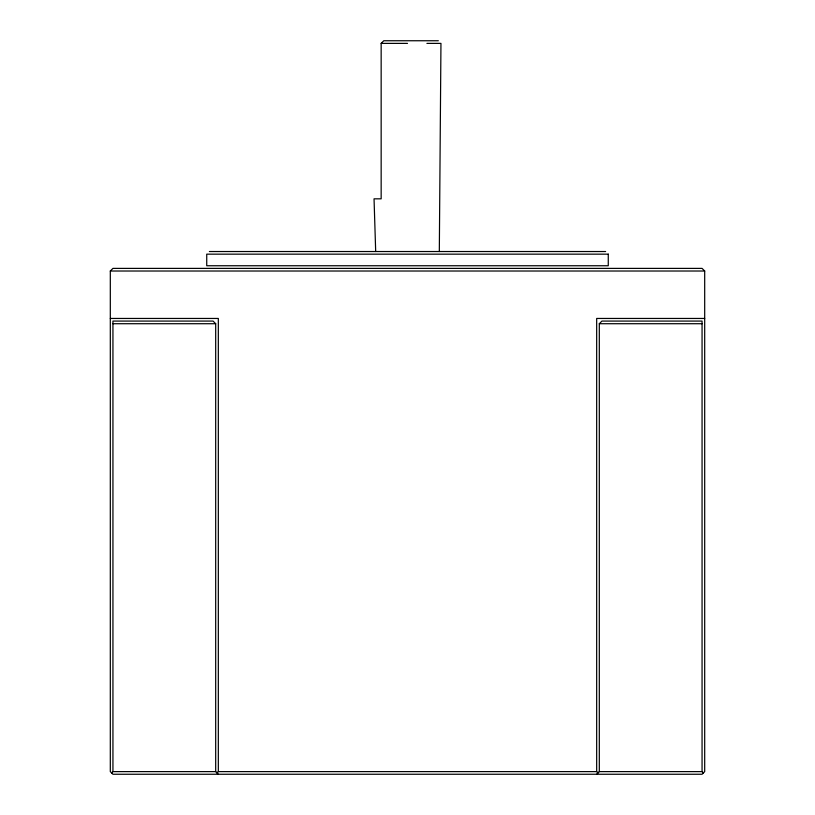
<?xml version="1.0" encoding="UTF-8"?>
<svg xmlns="http://www.w3.org/2000/svg" width="815" height="815" viewBox="0 0 815 815"><rect width="100%" height="100%" fill="white"/><g stroke="black" fill="none" stroke-linecap="round" stroke-linejoin="round"><path stroke-width="1.22" d="M596.672 774.25L599.31 771.611L599.31 323.718L601.939 321.079L702.061 321.079L702.061 771.611L703.376 772.936M439.316 251.529L440.956 43.389L426.907 43.389M110.31 271.018L112.939 268.39L702.061 268.39L704.69 271.018L704.69 771.611L702.061 774.25L112.939 774.25L110.31 771.611L110.31 271.018L704.69 271.018M375.684 251.529L374.044 198.829L381.155 198.829L381.155 43.389L383.784 40.75L438.327 40.75M111.624 772.936L112.939 771.611L215.69 771.611L218.328 774.25M217.014 772.936L218.328 771.611L596.672 771.611L597.986 772.936M381.155 43.389L407.5 43.389M209.374 251.529L605.627 251.529M110.31 318.451L218.328 318.451L218.328 771.611M704.69 318.451L596.672 318.451L596.672 771.611M112.939 323.718L215.69 323.718L215.69 771.611M599.31 323.718L702.061 323.718M599.31 771.611L702.061 771.611M215.69 323.718L213.061 321.079L112.939 321.079L112.939 771.611M608.265 254.158L206.735 254.158L206.735 265.751L608.265 265.751L608.265 254.158"/></g></svg>
